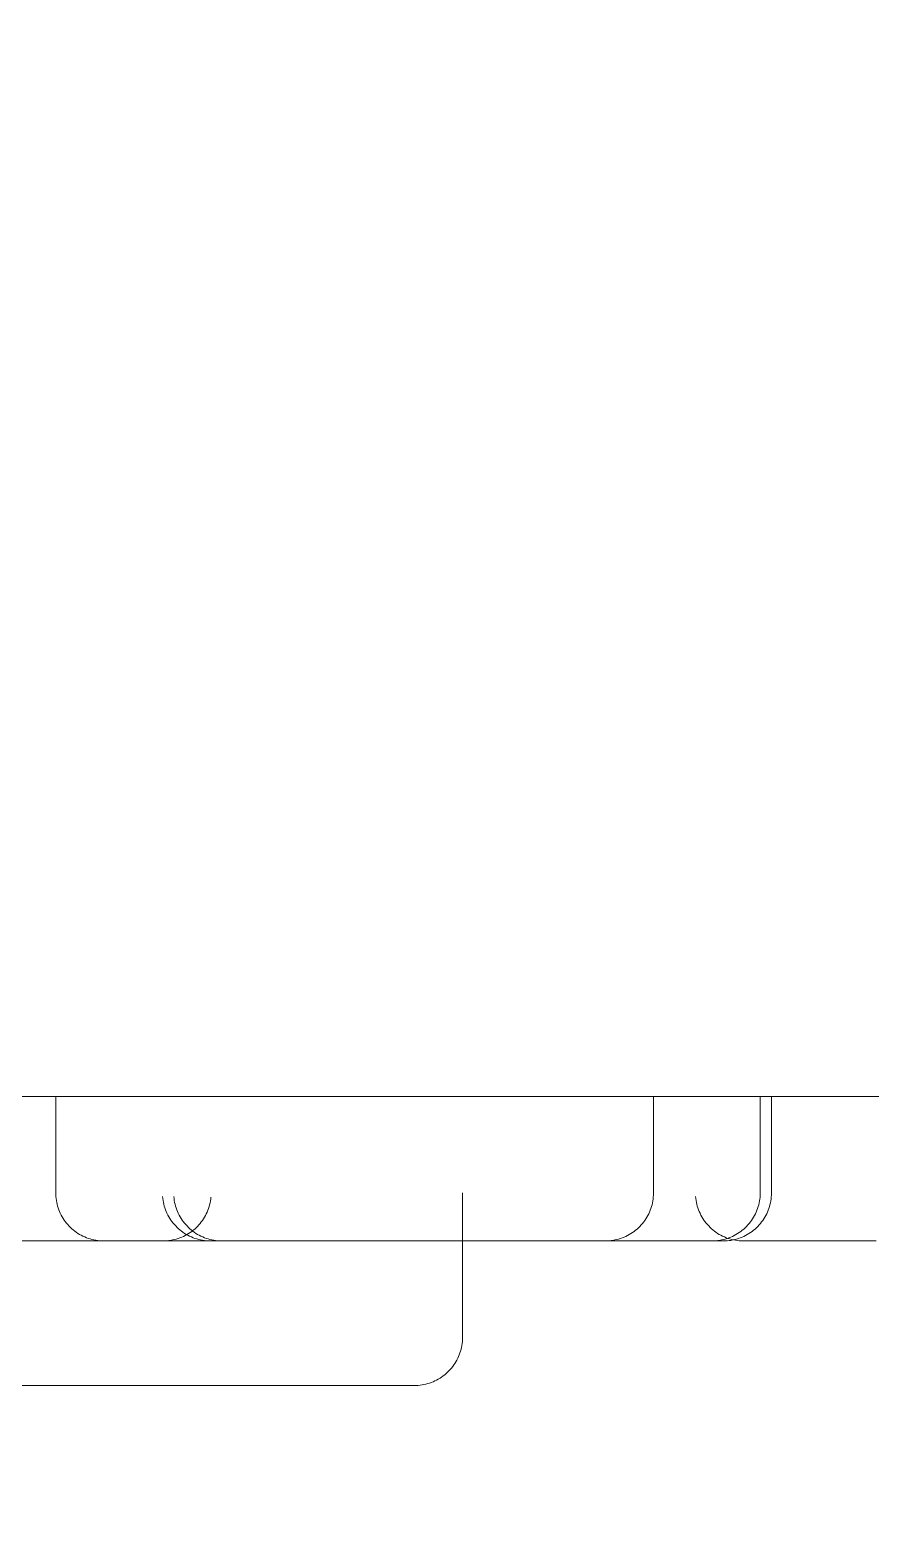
# Model space of a CAD drawing. Header units: metres. Extents: x 13415 to 21618, y 7657 to 10396.
# Drawn here: x 20255.701 to 20257.445, y 8014.333 to 8017.46 of the extents above; entities that cross this region are included whole.
import ezdxf

# ---------------------------------------------------------------- set-up
doc = ezdxf.new("R2010")
doc.units = ezdxf.units.M
doc.header["$LTSCALE"] = 0.2
doc.layers.add('02', color=2, linetype='Continuous')
doc.layers.add('A-GENM', color=2, linetype='Continuous', lineweight=9)

# ---------------------------------------------------------------- blocks, each defined once
blk = doc.blocks.new('chuv')
at = {"layer": 'A-GENM'}
for p, q in [((19972.9847, 7552.5926), (19973.8136, 7552.5926)), ((19973.8136, 7552.5926), (19973.4972, 7552.5926)), ((19973.5489, 7552.5926), (19973.8136, 7552.5926)), ((19973.6861, 7552.5926), (19973.6861, 7552.3926)), ((19973.7096, 7552.5926), (19973.7096, 7552.3926)), ((19973.7096, 7552.5926), (19973.828, 7552.5926)), ((19973.8046, 7552.5926), (19973.9417, 7552.5926)), ((19973.9309, 7552.5926), (19973.9309, 7552.3926)), ((19973.9417, 7552.5926), (19974.386, 7552.5926)), ((19974.2777, 7552.5926), (19974.3593, 7552.5926)), ((19974.3593, 7552.5926), (19975.1406, 7552.5926)), ((19975.1709, 7552.3926), (19975.1709, 7552.5926)), ((19974.327, 7552.3926), (19974.327, 7552.0926)), ((19974.6118, 7552.2926), (19974.6284, 7552.2926))]:
    blk.add_line(p, q, dxfattribs=at)
at = {"layer": 'A-GENM', "flags": 128}
for points in [[(19968.0259, 7552.5926), (19968.6977, 7552.5926), (19969.3887, 7552.5926), (19970.0976, 7552.5926), (19970.8233, 7552.5926), (19971.5648, 7552.5926), (19972.3207, 7552.5926), (19973.0899, 7552.5926), (19973.8712, 7552.5926), (19974.6633, 7552.5926), (19975.4649, 7552.5926), (19976.2748, 7552.5926), (19977.0916, 7552.5926), (19977.9141, 7552.5926), (19978.741, 7552.5926), (19979.5708, 7552.5926), (19980.4024, 7552.5926)], [(19973.7861, 7552.2926), (19973.7822, 7552.2926), (19973.7782, 7552.2929), (19973.7742, 7552.2933), (19973.7702, 7552.2938), (19973.7663, 7552.2946), (19973.7624, 7552.2954), (19973.7585, 7552.2965), (19973.7547, 7552.2976), (19973.7509, 7552.299), (19973.7472, 7552.3005), (19973.7436, 7552.3021), (19973.74, 7552.3039), (19973.7365, 7552.3058), (19973.733, 7552.3078), (19973.7297, 7552.31), (19973.7264, 7552.3124), (19973.7233, 7552.3148), (19973.7202, 7552.3174), (19973.7173, 7552.3201), (19973.7144, 7552.3229), (19973.7117, 7552.3258), (19973.7091, 7552.3289), (19973.7066, 7552.332), (19973.7042, 7552.3352), (19973.702, 7552.3385), (19973.6999, 7552.3419), (19973.698, 7552.3454), (19973.6961, 7552.349), (19973.6945, 7552.3526), (19973.6929, 7552.3563), (19973.6916, 7552.3601), (19973.6903, 7552.3639), (19973.6893, 7552.3678), (19973.6884, 7552.3716), (19973.6876, 7552.3756), (19973.687, 7552.3795), (19973.6866, 7552.3835), (19973.6863, 7552.3875), (19973.6862, 7552.3915), (19973.6861, 7552.3926)], [(19973.7861, 7552.2926), (19973.7822, 7552.2926), (19973.7782, 7552.2929), (19973.7742, 7552.2933), (19973.7702, 7552.2938), (19973.7663, 7552.2946), (19973.7624, 7552.2954), (19973.7585, 7552.2965), (19973.7547, 7552.2976), (19973.7509, 7552.299), (19973.7472, 7552.3005), (19973.7436, 7552.3021), (19973.74, 7552.3039), (19973.7365, 7552.3058), (19973.733, 7552.3078), (19973.7297, 7552.31), (19973.7264, 7552.3124), (19973.7233, 7552.3148), (19973.7202, 7552.3174), (19973.7173, 7552.3201), (19973.7144, 7552.3229), (19973.7117, 7552.3258), (19973.7091, 7552.3289), (19973.7066, 7552.332), (19973.7042, 7552.3352), (19973.702, 7552.3385), (19973.6999, 7552.3419), (19973.698, 7552.3454), (19973.6961, 7552.349), (19973.6945, 7552.3526), (19973.6929, 7552.3563), (19973.6916, 7552.3601), (19973.6903, 7552.3639), (19973.6893, 7552.3678), (19973.6884, 7552.3716), (19973.6876, 7552.3756), (19973.687, 7552.3795), (19973.6866, 7552.3835)], [(19973.8096, 7552.2926), (19973.8056, 7552.2926), (19973.8016, 7552.2929), (19973.7976, 7552.2933), (19973.7937, 7552.2938), (19973.7897, 7552.2946), (19973.7858, 7552.2954), (19973.782, 7552.2965), (19973.7781, 7552.2976), (19973.7744, 7552.299), (19973.7707, 7552.3005), (19973.767, 7552.3021), (19973.7634, 7552.3039), (19973.7599, 7552.3058), (19973.7565, 7552.3078), (19973.7531, 7552.31), (19973.7499, 7552.3124), (19973.7467, 7552.3148), (19973.7437, 7552.3174), (19973.7407, 7552.3201), (19973.7379, 7552.3229), (19973.7351, 7552.3258), (19973.7325, 7552.3289), (19973.73, 7552.332), (19973.7277, 7552.3352), (19973.7255, 7552.3385), (19973.7234, 7552.3419), (19973.7214, 7552.3454), (19973.7196, 7552.349), (19973.7179, 7552.3526), (19973.7164, 7552.3563), (19973.715, 7552.3601), (19973.7138, 7552.3639), (19973.7127, 7552.3678), (19973.7118, 7552.3716), (19973.7111, 7552.3756), (19973.7105, 7552.3795), (19973.71, 7552.3835), (19973.7097, 7552.3875), (19973.7096, 7552.3915), (19973.7096, 7552.3926)], [(19973.8096, 7552.2926), (19973.8056, 7552.2926), (19973.8016, 7552.2929), (19973.7976, 7552.2933), (19973.7937, 7552.2938), (19973.7897, 7552.2946), (19973.7858, 7552.2954), (19973.782, 7552.2965), (19973.7781, 7552.2976), (19973.7744, 7552.299), (19973.7707, 7552.3005), (19973.767, 7552.3021), (19973.7634, 7552.3039), (19973.7599, 7552.3058), (19973.7565, 7552.3078), (19973.7531, 7552.31), (19973.7499, 7552.3124), (19973.7467, 7552.3148), (19973.7437, 7552.3174), (19973.7407, 7552.3201), (19973.7379, 7552.3229), (19973.7351, 7552.3258), (19973.7325, 7552.3289), (19973.73, 7552.332), (19973.7277, 7552.3352), (19973.7255, 7552.3385), (19973.7234, 7552.3419), (19973.7214, 7552.3454), (19973.7196, 7552.349), (19973.7179, 7552.3526), (19973.7164, 7552.3563), (19973.715, 7552.3601), (19973.7138, 7552.3639), (19973.7127, 7552.3678), (19973.7118, 7552.3716), (19973.7111, 7552.3756), (19973.7105, 7552.3795), (19973.71, 7552.3835)], [(19973.8437, 7552.3846), (19973.8433, 7552.3806), (19973.8427, 7552.3766), (19973.842, 7552.3727), (19973.8411, 7552.3688), (19973.8401, 7552.3649), (19973.8389, 7552.3611), (19973.8376, 7552.3573), (19973.8361, 7552.3536), (19973.8344, 7552.35), (19973.8327, 7552.3464), (19973.8308, 7552.3429), (19973.8287, 7552.3394), (19973.8265, 7552.3361), (19973.8242, 7552.3328), (19973.8217, 7552.3297), (19973.8192, 7552.3266), (19973.8165, 7552.3237), (19973.8136, 7552.3208), (19973.8107, 7552.3181), (19973.8077, 7552.3155), (19973.8046, 7552.313), (19973.8013, 7552.3106), (19973.798, 7552.3084), (19973.7946, 7552.3063), (19973.7911, 7552.3044), (19973.7875, 7552.3026), (19973.7839, 7552.3009), (19973.7802, 7552.2994), (19973.7765, 7552.298), (19973.7726, 7552.2968), (19973.7688, 7552.2957), (19973.7649, 7552.2948), (19973.761, 7552.294), (19973.757, 7552.2934), (19973.753, 7552.293), (19973.7491, 7552.2927), (19973.7451, 7552.2926), (19973.744, 7552.2926)], [(19973.8437, 7552.3846), (19973.8433, 7552.3806), (19973.8427, 7552.3766), (19973.842, 7552.3727), (19973.8411, 7552.3688), (19973.8401, 7552.3649), (19973.8389, 7552.3611), (19973.8376, 7552.3573), (19973.8361, 7552.3536), (19973.8344, 7552.35), (19973.8327, 7552.3464), (19973.8308, 7552.3429), (19973.8287, 7552.3394), (19973.8265, 7552.3361), (19973.8242, 7552.3328), (19973.8217, 7552.3297), (19973.8192, 7552.3266), (19973.8165, 7552.3237), (19973.8136, 7552.3208), (19973.8107, 7552.3181), (19973.8077, 7552.3155), (19973.8046, 7552.313), (19973.8013, 7552.3106), (19973.798, 7552.3084), (19973.7946, 7552.3063), (19973.7911, 7552.3044), (19973.7875, 7552.3026), (19973.7839, 7552.3009), (19973.7802, 7552.2994), (19973.7765, 7552.298), (19973.7726, 7552.2968), (19973.7688, 7552.2957), (19973.7649, 7552.2948), (19973.761, 7552.294), (19973.757, 7552.2934), (19973.753, 7552.293), (19973.7491, 7552.2927), (19973.7451, 7552.2926), (19973.744, 7552.2926)], [(19974.0309, 7552.2926), (19974.0269, 7552.2926), (19974.0229, 7552.2929), (19974.0189, 7552.2933), (19974.015, 7552.2938), (19974.011, 7552.2946), (19974.0071, 7552.2954), (19974.0033, 7552.2965), (19973.9994, 7552.2976), (19973.9957, 7552.299), (19973.992, 7552.3005), (19973.9883, 7552.3021), (19973.9847, 7552.3039), (19973.9812, 7552.3058), (19973.9778, 7552.3078), (19973.9744, 7552.31), (19973.9712, 7552.3124), (19973.968, 7552.3148), (19973.965, 7552.3174), (19973.962, 7552.3201), (19973.9592, 7552.3229), (19973.9564, 7552.3258), (19973.9538, 7552.3289), (19973.9513, 7552.332), (19973.949, 7552.3352), (19973.9468, 7552.3385), (19973.9447, 7552.3419), (19973.9427, 7552.3454), (19973.9409, 7552.349), (19973.9392, 7552.3526), (19973.9377, 7552.3563), (19973.9363, 7552.3601), (19973.9351, 7552.3639), (19973.934, 7552.3678), (19973.9331, 7552.3716), (19973.9324, 7552.3756), (19973.9318, 7552.3795), (19973.9313, 7552.3835), (19973.931, 7552.3875), (19973.9309, 7552.3915), (19973.9309, 7552.3926)], [(19974.0309, 7552.2926), (19974.0269, 7552.2926), (19974.0229, 7552.2929), (19974.0189, 7552.2933), (19974.015, 7552.2938), (19974.011, 7552.2946), (19974.0071, 7552.2954), (19974.0033, 7552.2965), (19973.9994, 7552.2976), (19973.9957, 7552.299), (19973.992, 7552.3005), (19973.9883, 7552.3021), (19973.9847, 7552.3039), (19973.9812, 7552.3058), (19973.9778, 7552.3078), (19973.9744, 7552.31), (19973.9712, 7552.3124), (19973.968, 7552.3148), (19973.965, 7552.3174), (19973.962, 7552.3201), (19973.9592, 7552.3229), (19973.9564, 7552.3258), (19973.9538, 7552.3289), (19973.9513, 7552.332), (19973.949, 7552.3352), (19973.9468, 7552.3385), (19973.9447, 7552.3419), (19973.9427, 7552.3454), (19973.9409, 7552.349), (19973.9392, 7552.3526), (19973.9377, 7552.3563), (19973.9363, 7552.3601), (19973.9351, 7552.3639), (19973.934, 7552.3678), (19973.9331, 7552.3716), (19973.9324, 7552.3756), (19973.9318, 7552.3795), (19973.9313, 7552.3835)], [(19974.9258, 7552.3846), (19974.9254, 7552.3806), (19974.9249, 7552.3766), (19974.9242, 7552.3727), (19974.9233, 7552.3688), (19974.9223, 7552.3649), (19974.9211, 7552.3611), (19974.9197, 7552.3573), (19974.9183, 7552.3536), (19974.9166, 7552.35), (19974.9148, 7552.3464), (19974.9129, 7552.3429), (19974.9109, 7552.3394), (19974.9087, 7552.3361), (19974.9064, 7552.3328), (19974.9039, 7552.3297), (19974.9013, 7552.3266), (19974.8986, 7552.3237), (19974.8958, 7552.3208), (19974.8929, 7552.3181), (19974.8899, 7552.3155), (19974.8867, 7552.313), (19974.8835, 7552.3106), (19974.8802, 7552.3084), (19974.8768, 7552.3063), (19974.8733, 7552.3044), (19974.8697, 7552.3026), (19974.8661, 7552.3009), (19974.8624, 7552.2994), (19974.8586, 7552.298), (19974.8548, 7552.2968), (19974.851, 7552.2957), (19974.8471, 7552.2948), (19974.8431, 7552.294), (19974.8392, 7552.2934), (19974.8352, 7552.293), (19974.8312, 7552.2927), (19974.8272, 7552.2926), (19974.8261, 7552.2926)], [(19974.9486, 7552.2926), (19974.9446, 7552.2926), (19974.9406, 7552.2929), (19974.9366, 7552.2933), (19974.9326, 7552.2938), (19974.9287, 7552.2946), (19974.9248, 7552.2954), (19974.9209, 7552.2965), (19974.9171, 7552.2976), (19974.9133, 7552.299), (19974.9096, 7552.3005), (19974.906, 7552.3021), (19974.9024, 7552.3039), (19974.8989, 7552.3058), (19974.8955, 7552.3078), (19974.8921, 7552.31), (19974.8889, 7552.3124), (19974.8857, 7552.3148), (19974.8826, 7552.3174), (19974.8797, 7552.3201), (19974.8768, 7552.3229), (19974.8741, 7552.3258), (19974.8715, 7552.3289), (19974.869, 7552.332), (19974.8667, 7552.3352), (19974.8644, 7552.3385), (19974.8623, 7552.3419), (19974.8604, 7552.3454), (19974.8586, 7552.349), (19974.8569, 7552.3526), (19974.8554, 7552.3563), (19974.854, 7552.3601), (19974.8528, 7552.3639), (19974.8517, 7552.3678), (19974.8508, 7552.3716), (19974.85, 7552.3756), (19974.8494, 7552.3795), (19974.849, 7552.3835)], [(19974.9493, 7552.3846), (19974.9489, 7552.3806), (19974.9483, 7552.3766), (19974.9476, 7552.3727), (19974.9467, 7552.3688), (19974.9457, 7552.3649), (19974.9445, 7552.3611), (19974.9432, 7552.3573), (19974.9417, 7552.3536), (19974.9401, 7552.35), (19974.9383, 7552.3464), (19974.9364, 7552.3429), (19974.9343, 7552.3394), (19974.9321, 7552.3361), (19974.9298, 7552.3328), (19974.9274, 7552.3297), (19974.9248, 7552.3266), (19974.9221, 7552.3237), (19974.9193, 7552.3208), (19974.9163, 7552.3181), (19974.9133, 7552.3155), (19974.9102, 7552.313), (19974.907, 7552.3106), (19974.9036, 7552.3084), (19974.9002, 7552.3063), (19974.8967, 7552.3044), (19974.8932, 7552.3026), (19974.8895, 7552.3009), (19974.8858, 7552.2994), (19974.8821, 7552.298), (19974.8783, 7552.2968), (19974.8744, 7552.2957), (19974.8705, 7552.2948), (19974.8666, 7552.294), (19974.8626, 7552.2934), (19974.8587, 7552.293), (19974.8547, 7552.2927), (19974.8507, 7552.2926), (19974.8496, 7552.2926)], [(19975.1709, 7552.3926), (19975.1708, 7552.3886), (19975.1706, 7552.3846), (19975.1702, 7552.3806), (19975.1696, 7552.3766), (19975.1689, 7552.3727), (19975.168, 7552.3688), (19975.167, 7552.3649), (19975.1658, 7552.3611), (19975.1645, 7552.3573), (19975.163, 7552.3536), (19975.1614, 7552.35), (19975.1596, 7552.3464), (19975.1577, 7552.3429), (19975.1556, 7552.3394), (19975.1534, 7552.3361), (19975.1511, 7552.3328), (19975.1487, 7552.3297), (19975.1461, 7552.3266), (19975.1434, 7552.3237), (19975.1406, 7552.3208), (19975.1376, 7552.3181), (19975.1346, 7552.3155), (19975.1315, 7552.313), (19975.1283, 7552.3106), (19975.1249, 7552.3084), (19975.1215, 7552.3063), (19975.118, 7552.3044), (19975.1145, 7552.3026), (19975.1108, 7552.3009), (19975.1071, 7552.2994), (19975.1034, 7552.298), (19975.0996, 7552.2968), (19975.0957, 7552.2957), (19975.0918, 7552.2948), (19975.0879, 7552.294), (19975.0839, 7552.2934), (19975.08, 7552.293), (19975.076, 7552.2927), (19975.072, 7552.2926), (19975.0709, 7552.2926)], [(19973.4775, 7552.2926), (19973.4954, 7552.2926), (19973.5129, 7552.2926), (19973.53, 7552.2926), (19973.5466, 7552.2926), (19973.5626, 7552.2926), (19973.5781, 7552.2926), (19973.5931, 7552.2926), (19973.6074, 7552.2926), (19973.6212, 7552.2926), (19973.6343, 7552.2926), (19973.6467, 7552.2926), (19973.6585, 7552.2926), (19973.6696, 7552.2926), (19973.6799, 7552.2926), (19973.6896, 7552.2926), (19973.6984, 7552.2926), (19973.7066, 7552.2926), (19973.7139, 7552.2926), (19973.7185, 7552.2926)], [(19973.7185, 7552.2926), (19973.7117, 7552.2926), (19973.7041, 7552.2926), (19973.6957, 7552.2926), (19973.6866, 7552.2926), (19973.6767, 7552.2926), (19973.6662, 7552.2926), (19973.6549, 7552.2926), (19973.6429, 7552.2926), (19973.6302, 7552.2926), (19973.6169, 7552.2926), (19973.603, 7552.2926), (19973.5884, 7552.2926), (19973.5733, 7552.2926), (19973.5576, 7552.2926), (19973.5414, 7552.2926), (19973.5247, 7552.2926), (19973.5075, 7552.2926), (19973.4898, 7552.2926), (19973.4717, 7552.2926)], [(19973.4748, 7552.2926), (19973.4928, 7552.2926), (19973.5104, 7552.2926), (19973.5275, 7552.2926), (19973.5442, 7552.2926), (19973.5603, 7552.2926), (19973.5759, 7552.2926), (19973.5909, 7552.2926), (19973.6054, 7552.2926), (19973.6192, 7552.2926), (19973.6324, 7552.2926), (19973.6449, 7552.2926), (19973.6568, 7552.2926), (19973.668, 7552.2926), (19973.6785, 7552.2926), (19973.6882, 7552.2926), (19973.6972, 7552.2926), (19973.7054, 7552.2926), (19973.7129, 7552.2926), (19973.7196, 7552.2926), (19973.7255, 7552.2926), (19973.7306, 7552.2926), (19973.7349, 7552.2926), (19973.7383, 7552.2926), (19973.741, 7552.2926), (19973.7428, 7552.2926), (19973.7438, 7552.2926)], [(19973.744, 7552.2926), (19973.7436, 7552.2926), (19973.7423, 7552.2926), (19973.7402, 7552.2926), (19973.7373, 7552.2926), (19973.7336, 7552.2926), (19973.7291, 7552.2926), (19973.7237, 7552.2926), (19973.7176, 7552.2926), (19973.7106, 7552.2926), (19973.7029, 7552.2926), (19973.6944, 7552.2926), (19973.6852, 7552.2926), (19973.6752, 7552.2926), (19973.6645, 7552.2926), (19973.6531, 7552.2926), (19973.6411, 7552.2926), (19973.6283, 7552.2926), (19973.6149, 7552.2926), (19973.6009, 7552.2926), (19973.5863, 7552.2926), (19973.5711, 7552.2926), (19973.5553, 7552.2926), (19973.539, 7552.2926), (19973.5222, 7552.2926), (19973.5049, 7552.2926), (19973.4872, 7552.2926), (19973.4691, 7552.2926)], [(19973.744, 7552.2926), (19973.7436, 7552.2926), (19973.7423, 7552.2926), (19973.7402, 7552.2926), (19973.7373, 7552.2926), (19973.7336, 7552.2926), (19973.7291, 7552.2926), (19973.7237, 7552.2926), (19973.7185, 7552.2926)], [(19973.7185, 7552.2926), (19973.7246, 7552.2926), (19973.7298, 7552.2926), (19973.7342, 7552.2926), (19973.7378, 7552.2926), (19973.7406, 7552.2926), (19973.7425, 7552.2926), (19973.7437, 7552.2926)], [(19974.6118, 7552.2926), (19974.5947, 7552.2926), (19974.5772, 7552.2926), (19974.5592, 7552.2926), (19974.5409, 7552.2926), (19974.5221, 7552.2926), (19974.503, 7552.2926), (19974.4836, 7552.2926), (19974.4639, 7552.2926), (19974.444, 7552.2926), (19974.4238, 7552.2926), (19974.4035, 7552.2926), (19974.383, 7552.2926), (19974.3624, 7552.2926), (19974.3416, 7552.2926), (19974.3209, 7552.2926), (19974.3001, 7552.2926), (19974.2793, 7552.2926), (19974.2585, 7552.2926), (19974.2379, 7552.2926), (19974.2173, 7552.2926), (19974.1969, 7552.2926), (19974.1767, 7552.2926), (19974.1566, 7552.2926), (19974.1368, 7552.2926), (19974.1173, 7552.2926), (19974.0981, 7552.2926), (19974.0792, 7552.2926), (19974.0607, 7552.2926), (19974.0425, 7552.2926), (19974.0248, 7552.2926), (19974.0075, 7552.2926), (19973.9908, 7552.2926), (19973.9745, 7552.2926), (19973.9587, 7552.2926), (19973.9435, 7552.2926), (19973.9289, 7552.2926), (19973.9149, 7552.2926), (19973.9015, 7552.2926), (19973.8888, 7552.2926), (19973.8767, 7552.2926), (19973.8653, 7552.2926), (19973.8547, 7552.2926), (19973.8447, 7552.2926), (19973.8355, 7552.2926), (19973.827, 7552.2926), (19973.8193, 7552.2926), (19973.8124, 7552.2926), (19973.8063, 7552.2926), (19973.8009, 7552.2926), (19973.7964, 7552.2926), (19973.7927, 7552.2926), (19973.7898, 7552.2926), (19973.7878, 7552.2926), (19973.7865, 7552.2926), (19973.7861, 7552.2926)], [(19973.7861, 7552.2926), (19973.7866, 7552.2926), (19973.7878, 7552.2926), (19973.7899, 7552.2926), (19973.7928, 7552.2926), (19973.7965, 7552.2926), (19973.8011, 7552.2926), (19973.8064, 7552.2926), (19973.8125, 7552.2926), (19973.8195, 7552.2926), (19973.8272, 7552.2926), (19973.8357, 7552.2926), (19973.8449, 7552.2926), (19973.8549, 7552.2926), (19973.8656, 7552.2926), (19973.877, 7552.2926), (19973.8891, 7552.2926), (19973.9018, 7552.2926), (19973.9152, 7552.2926), (19973.9292, 7552.2926), (19973.9439, 7552.2926), (19973.9591, 7552.2926), (19973.9748, 7552.2926), (19973.9911, 7552.2926), (19974.0005, 7552.2926)], [(19973.7861, 7552.2926), (19973.7866, 7552.2926), (19973.7878, 7552.2926), (19973.7899, 7552.2926), (19973.7928, 7552.2926), (19973.7965, 7552.2926), (19973.8011, 7552.2926), (19973.8064, 7552.2926), (19973.8125, 7552.2926), (19973.8195, 7552.2926), (19973.8272, 7552.2926), (19973.8357, 7552.2926), (19973.8449, 7552.2926), (19973.8549, 7552.2926), (19973.8656, 7552.2926), (19973.877, 7552.2926), (19973.8891, 7552.2926), (19973.9018, 7552.2926), (19973.9152, 7552.2926), (19973.9292, 7552.2926), (19973.9439, 7552.2926), (19973.9591, 7552.2926), (19973.9748, 7552.2926), (19973.9911, 7552.2926), (19974.0079, 7552.2926), (19974.0252, 7552.2926), (19974.0429, 7552.2926), (19974.0611, 7552.2926), (19974.0796, 7552.2926), (19974.0985, 7552.2926), (19974.1177, 7552.2926), (19974.1373, 7552.2926), (19974.1571, 7552.2926), (19974.1771, 7552.2926), (19974.1973, 7552.2926), (19974.2178, 7552.2926), (19974.2383, 7552.2926), (19974.259, 7552.2926), (19974.2797, 7552.2926), (19974.3005, 7552.2926), (19974.3213, 7552.2926), (19974.3421, 7552.2926), (19974.3628, 7552.2926), (19974.3834, 7552.2926), (19974.4039, 7552.2926), (19974.4243, 7552.2926), (19974.4445, 7552.2926), (19974.4644, 7552.2926), (19974.4841, 7552.2926), (19974.5035, 7552.2926), (19974.5225, 7552.2926), (19974.5413, 7552.2926), (19974.5596, 7552.2926), (19974.5776, 7552.2926), (19974.5951, 7552.2926), (19974.6118, 7552.2926)], [(19974.0005, 7552.2926), (19973.9839, 7552.2926), (19973.9679, 7552.2926), (19973.9523, 7552.2926), (19973.9374, 7552.2926), (19973.923, 7552.2926), (19973.9093, 7552.2926), (19973.8961, 7552.2926), (19973.8837, 7552.2926), (19973.8719, 7552.2926), (19973.8608, 7552.2926), (19973.8504, 7552.2926), (19973.8408, 7552.2926), (19973.8319, 7552.2926), (19973.8237, 7552.2926), (19973.8163, 7552.2926), (19973.8098, 7552.2926), (19973.804, 7552.2926), (19973.799, 7552.2926), (19973.7948, 7552.2926), (19973.7914, 7552.2926), (19973.7889, 7552.2926), (19973.7872, 7552.2926), (19973.7863, 7552.2926)], [(19973.8096, 7552.2926), (19973.81, 7552.2926), (19973.8113, 7552.2926), (19973.8133, 7552.2926), (19973.8162, 7552.2926), (19973.82, 7552.2926), (19973.8245, 7552.2926), (19973.8299, 7552.2926), (19973.836, 7552.2926), (19973.8429, 7552.2926), (19973.8507, 7552.2926), (19973.8591, 7552.2926), (19973.8684, 7552.2926), (19973.8783, 7552.2926), (19973.889, 7552.2926), (19973.9004, 7552.2926), (19973.9089, 7552.2926)], [(19973.8096, 7552.2926), (19973.81, 7552.2926), (19973.8113, 7552.2926), (19973.8133, 7552.2926), (19973.8162, 7552.2926), (19973.82, 7552.2926), (19973.8245, 7552.2926), (19973.8299, 7552.2926), (19973.836, 7552.2926), (19973.8429, 7552.2926), (19973.8507, 7552.2926), (19973.8591, 7552.2926), (19973.8684, 7552.2926), (19973.8783, 7552.2926), (19973.889, 7552.2926), (19973.9004, 7552.2926), (19973.9125, 7552.2926), (19973.9253, 7552.2926), (19973.9387, 7552.2926), (19973.9527, 7552.2926), (19973.9673, 7552.2926), (19973.9825, 7552.2926), (19973.9983, 7552.2926), (19974.0146, 7552.2926), (19974.0314, 7552.2926), (19974.0486, 7552.2926), (19974.0664, 7552.2926), (19974.0845, 7552.2926), (19974.103, 7552.2926), (19974.1219, 7552.2926), (19974.1412, 7552.2926), (19974.1607, 7552.2926), (19974.1805, 7552.2926), (19974.2006, 7552.2926), (19974.2208, 7552.2926), (19974.2412, 7552.2926), (19974.2618, 7552.2926), (19974.2825, 7552.2926), (19974.3032, 7552.2926), (19974.324, 7552.2926), (19974.3448, 7552.2926), (19974.3656, 7552.2926), (19974.3863, 7552.2926), (19974.4069, 7552.2926), (19974.4274, 7552.2926), (19974.4477, 7552.2926), (19974.4679, 7552.2926), (19974.4878, 7552.2926), (19974.5075, 7552.2926), (19974.5269, 7552.2926), (19974.546, 7552.2926), (19974.5647, 7552.2926), (19974.5831, 7552.2926), (19974.601, 7552.2926), (19974.6186, 7552.2926)], [(19973.9089, 7552.2926), (19973.897, 7552.2926), (19973.8858, 7552.2926), (19973.8753, 7552.2926), (19973.8656, 7552.2926), (19973.8566, 7552.2926), (19973.8483, 7552.2926), (19973.8408, 7552.2926), (19973.8341, 7552.2926), (19973.8282, 7552.2926), (19973.8231, 7552.2926), (19973.8188, 7552.2926), (19973.8153, 7552.2926), (19973.8127, 7552.2926), (19973.8108, 7552.2926), (19973.8098, 7552.2926)], [(19974.7503, 7552.2926), (19974.7377, 7552.2926), (19974.7245, 7552.2926), (19974.7107, 7552.2926), (19974.6962, 7552.2926), (19974.6812, 7552.2926), (19974.6656, 7552.2926), (19974.6494, 7552.2926), (19974.6328, 7552.2926), (19974.6157, 7552.2926), (19974.5981, 7552.2926), (19974.58, 7552.2926), (19974.5616, 7552.2926), (19974.5428, 7552.2926), (19974.5237, 7552.2926), (19974.5042, 7552.2926), (19974.4845, 7552.2926), (19974.4645, 7552.2926), (19974.4443, 7552.2926), (19974.424, 7552.2926), (19974.4034, 7552.2926), (19974.3828, 7552.2926), (19974.3621, 7552.2926), (19974.3413, 7552.2926), (19974.3205, 7552.2926), (19974.2997, 7552.2926), (19974.279, 7552.2926), (19974.2583, 7552.2926), (19974.2378, 7552.2926), (19974.2174, 7552.2926), (19974.1972, 7552.2926), (19974.1772, 7552.2926), (19974.1574, 7552.2926), (19974.1379, 7552.2926), (19974.1187, 7552.2926), (19974.0999, 7552.2926), (19974.0814, 7552.2926), (19974.0634, 7552.2926), (19974.0457, 7552.2926), (19974.0285, 7552.2926), (19974.0118, 7552.2926), (19973.9956, 7552.2926), (19973.9799, 7552.2926), (19973.9648, 7552.2926), (19973.9503, 7552.2926), (19973.9364, 7552.2926), (19973.9231, 7552.2926), (19973.9104, 7552.2926), (19973.8985, 7552.2926), (19973.8872, 7552.2926), (19973.8766, 7552.2926), (19973.8668, 7552.2926), (19973.8577, 7552.2926), (19973.8493, 7552.2926), (19973.8417, 7552.2926), (19973.8349, 7552.2926), (19973.8289, 7552.2926), (19973.8237, 7552.2926), (19973.8193, 7552.2926), (19973.8157, 7552.2926), (19973.8129, 7552.2926), (19973.811, 7552.2926), (19973.8099, 7552.2926)], [(19973.9089, 7552.2926), (19973.9215, 7552.2926), (19973.9347, 7552.2926), (19973.9485, 7552.2926), (19973.963, 7552.2926), (19973.978, 7552.2926), (19973.9936, 7552.2926), (19974.0098, 7552.2926), (19974.0264, 7552.2926), (19974.0436, 7552.2926), (19974.0611, 7552.2926), (19974.0792, 7552.2926), (19974.0976, 7552.2926), (19974.1164, 7552.2926), (19974.1355, 7552.2926), (19974.155, 7552.2926), (19974.1747, 7552.2926), (19974.1947, 7552.2926), (19974.2149, 7552.2926), (19974.2352, 7552.2926), (19974.2558, 7552.2926), (19974.2764, 7552.2926), (19974.2971, 7552.2926), (19974.3179, 7552.2926), (19974.3387, 7552.2926), (19974.3595, 7552.2926), (19974.3802, 7552.2926), (19974.4009, 7552.2926), (19974.4214, 7552.2926), (19974.4418, 7552.2926), (19974.462, 7552.2926), (19974.482, 7552.2926), (19974.5018, 7552.2926), (19974.5213, 7552.2926), (19974.5405, 7552.2926), (19974.5593, 7552.2926), (19974.5778, 7552.2926), (19974.5958, 7552.2926), (19974.6135, 7552.2926), (19974.6307, 7552.2926), (19974.6474, 7552.2926), (19974.6636, 7552.2926), (19974.6793, 7552.2926), (19974.6944, 7552.2926), (19974.7089, 7552.2926), (19974.7228, 7552.2926), (19974.7361, 7552.2926), (19974.7488, 7552.2926), (19974.7607, 7552.2926), (19974.772, 7552.2926), (19974.7826, 7552.2926), (19974.7924, 7552.2926), (19974.8016, 7552.2926), (19974.8099, 7552.2926), (19974.8175, 7552.2926), (19974.8243, 7552.2926), (19974.8303, 7552.2926), (19974.8355, 7552.2926), (19974.8399, 7552.2926), (19974.8435, 7552.2926), (19974.8463, 7552.2926), (19974.8482, 7552.2926), (19974.8493, 7552.2926)], [(19974.6278, 7552.2926), (19974.6106, 7552.2926), (19974.5928, 7552.2926), (19974.5747, 7552.2926), (19974.5562, 7552.2926), (19974.5373, 7552.2926), (19974.518, 7552.2926), (19974.4985, 7552.2926), (19974.4787, 7552.2926), (19974.4587, 7552.2926), (19974.4384, 7552.2926), (19974.418, 7552.2926), (19974.3974, 7552.2926), (19974.3768, 7552.2926), (19974.356, 7552.2926), (19974.3352, 7552.2926), (19974.3144, 7552.2926), (19974.2936, 7552.2926), (19974.2729, 7552.2926), (19974.2523, 7552.2926), (19974.2318, 7552.2926), (19974.2115, 7552.2926), (19974.1913, 7552.2926), (19974.1714, 7552.2926), (19974.1517, 7552.2926), (19974.1323, 7552.2926), (19974.1132, 7552.2926), (19974.0945, 7552.2926), (19974.0761, 7552.2926), (19974.0582, 7552.2926), (19974.0406, 7552.2926), (19974.0236, 7552.2926), (19974.007, 7552.2926), (19973.991, 7552.2926), (19973.9755, 7552.2926), (19973.9605, 7552.2926), (19973.9462, 7552.2926), (19973.9324, 7552.2926), (19973.9193, 7552.2926), (19973.9089, 7552.2926)], [(19974.0005, 7552.2926), (19974.0176, 7552.2926), (19974.0351, 7552.2926), (19974.0531, 7552.2926), (19974.0714, 7552.2926), (19974.0902, 7552.2926), (19974.1093, 7552.2926), (19974.1287, 7552.2926), (19974.1484, 7552.2926), (19974.1683, 7552.2926), (19974.1885, 7552.2926), (19974.2088, 7552.2926), (19974.2293, 7552.2926), (19974.2499, 7552.2926), (19974.2707, 7552.2926), (19974.2914, 7552.2926), (19974.3122, 7552.2926), (19974.333, 7552.2926), (19974.3538, 7552.2926), (19974.3744, 7552.2926), (19974.395, 7552.2926), (19974.4154, 7552.2926), (19974.4356, 7552.2926), (19974.4557, 7552.2926), (19974.4755, 7552.2926), (19974.495, 7552.2926), (19974.5142, 7552.2926), (19974.5331, 7552.2926), (19974.5516, 7552.2926), (19974.5698, 7552.2926), (19974.5875, 7552.2926), (19974.6048, 7552.2926), (19974.6215, 7552.2926), (19974.6378, 7552.2926), (19974.6536, 7552.2926), (19974.6688, 7552.2926), (19974.6834, 7552.2926), (19974.6974, 7552.2926), (19974.7108, 7552.2926), (19974.7235, 7552.2926), (19974.7356, 7552.2926), (19974.747, 7552.2926), (19974.7576, 7552.2926), (19974.7676, 7552.2926), (19974.7768, 7552.2926), (19974.7853, 7552.2926), (19974.793, 7552.2926), (19974.7999, 7552.2926), (19974.806, 7552.2926), (19974.8114, 7552.2926), (19974.8159, 7552.2926), (19974.8196, 7552.2926), (19974.8225, 7552.2926), (19974.8245, 7552.2926), (19974.8258, 7552.2926), (19974.8261, 7552.2926)], [(19974.6212, 7552.2926), (19974.6044, 7552.2926), (19974.5871, 7552.2926), (19974.5694, 7552.2926), (19974.5512, 7552.2926), (19974.5327, 7552.2926), (19974.5138, 7552.2926), (19974.4946, 7552.2926), (19974.475, 7552.2926), (19974.4552, 7552.2926), (19974.4352, 7552.2926), (19974.415, 7552.2926), (19974.3945, 7552.2926), (19974.374, 7552.2926), (19974.3533, 7552.2926), (19974.3326, 7552.2926), (19974.3118, 7552.2926), (19974.291, 7552.2926), (19974.2702, 7552.2926), (19974.2495, 7552.2926), (19974.2289, 7552.2926), (19974.2083, 7552.2926), (19974.188, 7552.2926), (19974.1678, 7552.2926), (19974.1479, 7552.2926), (19974.1282, 7552.2926), (19974.1088, 7552.2926), (19974.0898, 7552.2926), (19974.071, 7552.2926), (19974.0527, 7552.2926), (19974.0347, 7552.2926), (19974.0172, 7552.2926), (19974.0005, 7552.2926)], [(19974.0309, 7552.2926), (19974.0313, 7552.2926), (19974.0326, 7552.2926), (19974.0346, 7552.2926), (19974.0375, 7552.2926), (19974.0413, 7552.2926), (19974.0458, 7552.2926), (19974.0512, 7552.2926), (19974.0573, 7552.2926), (19974.0642, 7552.2926), (19974.0719, 7552.2926), (19974.0804, 7552.2926), (19974.0897, 7552.2926), (19974.0996, 7552.2926), (19974.1103, 7552.2926), (19974.1217, 7552.2926), (19974.1338, 7552.2926), (19974.1466, 7552.2926), (19974.16, 7552.2926), (19974.174, 7552.2926), (19974.1886, 7552.2926), (19974.2038, 7552.2926), (19974.2196, 7552.2926), (19974.2359, 7552.2926), (19974.2527, 7552.2926), (19974.2699, 7552.2926), (19974.2877, 7552.2926), (19974.3058, 7552.2926), (19974.3243, 7552.2926), (19974.3432, 7552.2926), (19974.3625, 7552.2926), (19974.382, 7552.2926), (19974.4018, 7552.2926), (19974.4218, 7552.2926), (19974.4421, 7552.2926), (19974.4625, 7552.2926), (19974.4831, 7552.2926), (19974.5038, 7552.2926), (19974.5245, 7552.2926), (19974.5453, 7552.2926), (19974.5661, 7552.2926), (19974.5869, 7552.2926), (19974.6076, 7552.2926), (19974.6282, 7552.2926)], [(19974.7116, 7552.2926), (19974.6917, 7552.2926), (19974.6716, 7552.2926), (19974.6512, 7552.2926), (19974.6307, 7552.2926), (19974.6101, 7552.2926), (19974.5894, 7552.2926), (19974.5687, 7552.2926), (19974.5479, 7552.2926), (19974.5271, 7552.2926), (19974.5063, 7552.2926), (19974.4856, 7552.2926), (19974.4651, 7552.2926), (19974.4446, 7552.2926), (19974.4243, 7552.2926), (19974.4043, 7552.2926), (19974.3844, 7552.2926), (19974.3649, 7552.2926), (19974.3456, 7552.2926), (19974.3267, 7552.2926), (19974.3081, 7552.2926), (19974.2899, 7552.2926), (19974.2721, 7552.2926), (19974.2548, 7552.2926), (19974.2379, 7552.2926), (19974.2216, 7552.2926), (19974.2057, 7552.2926), (19974.1905, 7552.2926), (19974.1758, 7552.2926), (19974.1617, 7552.2926), (19974.1482, 7552.2926), (19974.1354, 7552.2926), (19974.1232, 7552.2926), (19974.1117, 7552.2926), (19974.1009, 7552.2926), (19974.0909, 7552.2926), (19974.0815, 7552.2926), (19974.073, 7552.2926), (19974.0651, 7552.2926), (19974.0581, 7552.2926), (19974.0519, 7552.2926), (19974.0464, 7552.2926), (19974.0418, 7552.2926), (19974.038, 7552.2926), (19974.035, 7552.2926), (19974.0328, 7552.2926), (19974.0314, 7552.2926), (19974.0309, 7552.2926)], [(19974.0309, 7552.2926), (19974.0313, 7552.2926), (19974.0326, 7552.2926), (19974.0346, 7552.2926), (19974.0375, 7552.2926), (19974.0413, 7552.2926), (19974.0458, 7552.2926), (19974.0512, 7552.2926), (19974.0573, 7552.2926), (19974.0642, 7552.2926), (19974.0719, 7552.2926), (19974.0804, 7552.2926), (19974.0897, 7552.2926), (19974.0996, 7552.2926), (19974.1103, 7552.2926), (19974.1217, 7552.2926), (19974.1338, 7552.2926), (19974.1466, 7552.2926), (19974.16, 7552.2926), (19974.174, 7552.2926), (19974.1886, 7552.2926), (19974.2038, 7552.2926), (19974.2196, 7552.2926), (19974.2359, 7552.2926), (19974.2527, 7552.2926), (19974.2699, 7552.2926), (19974.2877, 7552.2926), (19974.3058, 7552.2926), (19974.3243, 7552.2926), (19974.3432, 7552.2926), (19974.3625, 7552.2926), (19974.382, 7552.2926), (19974.3902, 7552.2926)], [(19974.3902, 7552.2926), (19974.3706, 7552.2926), (19974.3512, 7552.2926), (19974.3322, 7552.2926), (19974.3135, 7552.2926), (19974.2952, 7552.2926), (19974.2773, 7552.2926), (19974.2598, 7552.2926), (19974.2428, 7552.2926), (19974.2263, 7552.2926), (19974.2103, 7552.2926), (19974.1949, 7552.2926), (19974.18, 7552.2926), (19974.1657, 7552.2926), (19974.1521, 7552.2926), (19974.139, 7552.2926), (19974.1267, 7552.2926), (19974.115, 7552.2926), (19974.104, 7552.2926), (19974.0937, 7552.2926), (19974.0842, 7552.2926), (19974.0754, 7552.2926), (19974.0673, 7552.2926), (19974.0601, 7552.2926), (19974.0536, 7552.2926), (19974.0479, 7552.2926), (19974.0431, 7552.2926), (19974.039, 7552.2926), (19974.0357, 7552.2926), (19974.0333, 7552.2926), (19974.0317, 7552.2926), (19974.031, 7552.2926)], [(19974.6187, 7552.2926), (19974.598, 7552.2926), (19974.5773, 7552.2926), (19974.5565, 7552.2926), (19974.5357, 7552.2926), (19974.5149, 7552.2926), (19974.4942, 7552.2926), (19974.4736, 7552.2926), (19974.4531, 7552.2926), (19974.4328, 7552.2926), (19974.4126, 7552.2926), (19974.3927, 7552.2926), (19974.3902, 7552.2926)], [(19974.3902, 7552.2926), (19974.4101, 7552.2926), (19974.4302, 7552.2926), (19974.4506, 7552.2926), (19974.4711, 7552.2926), (19974.4917, 7552.2926), (19974.5124, 7552.2926), (19974.5331, 7552.2926), (19974.5539, 7552.2926), (19974.5747, 7552.2926), (19974.5955, 7552.2926), (19974.6162, 7552.2926), (19974.6367, 7552.2926), (19974.6572, 7552.2926), (19974.6775, 7552.2926), (19974.6975, 7552.2926), (19974.7174, 7552.2926), (19974.7369, 7552.2926), (19974.7562, 7552.2926), (19974.7751, 7552.2926), (19974.7937, 7552.2926), (19974.8119, 7552.2926), (19974.8297, 7552.2926), (19974.847, 7552.2926), (19974.8639, 7552.2926), (19974.8802, 7552.2926), (19974.8961, 7552.2926), (19974.9113, 7552.2926), (19974.926, 7552.2926), (19974.9401, 7552.2926), (19974.9536, 7552.2926), (19974.9664, 7552.2926), (19974.9786, 7552.2926), (19974.9901, 7552.2926), (19975.0009, 7552.2926), (19975.0109, 7552.2926), (19975.0203, 7552.2926), (19975.0288, 7552.2926), (19975.0367, 7552.2926), (19975.0437, 7552.2926), (19975.0499, 7552.2926), (19975.0554, 7552.2926), (19975.06, 7552.2926), (19975.0638, 7552.2926), (19975.0668, 7552.2926), (19975.069, 7552.2926), (19975.0704, 7552.2926), (19975.0709, 7552.2926)], [(19974.8261, 7552.2926), (19974.8257, 7552.2926), (19974.8245, 7552.2926), (19974.8224, 7552.2926), (19974.8195, 7552.2926), (19974.8158, 7552.2926), (19974.8112, 7552.2926), (19974.8059, 7552.2926), (19974.7998, 7552.2926), (19974.7928, 7552.2926), (19974.7851, 7552.2926), (19974.7766, 7552.2926), (19974.7674, 7552.2926), (19974.7574, 7552.2926), (19974.7467, 7552.2926), (19974.7353, 7552.2926), (19974.7232, 7552.2926), (19974.7105, 7552.2926), (19974.6971, 7552.2926), (19974.6831, 7552.2926), (19974.6684, 7552.2926), (19974.6532, 7552.2926), (19974.6375, 7552.2926), (19974.6212, 7552.2926), (19974.6118, 7552.2926)], [(19975.0709, 7552.2926), (19975.0705, 7552.2926), (19975.0692, 7552.2926), (19975.0672, 7552.2926), (19975.0643, 7552.2926), (19975.0605, 7552.2926), (19975.056, 7552.2926), (19975.0506, 7552.2926), (19975.0445, 7552.2926), (19975.0376, 7552.2926), (19975.0299, 7552.2926), (19975.0214, 7552.2926), (19975.0121, 7552.2926), (19975.0022, 7552.2926), (19974.9915, 7552.2926), (19974.9801, 7552.2926), (19974.968, 7552.2926), (19974.9552, 7552.2926), (19974.9418, 7552.2926), (19974.9278, 7552.2926), (19974.9132, 7552.2926), (19974.898, 7552.2926), (19974.8822, 7552.2926), (19974.8659, 7552.2926), (19974.8491, 7552.2926), (19974.8319, 7552.2926), (19974.8141, 7552.2926), (19974.796, 7552.2926), (19974.7775, 7552.2926), (19974.7586, 7552.2926), (19974.7393, 7552.2926), (19974.7198, 7552.2926), (19974.7116, 7552.2926)], [(19974.8496, 7552.2926), (19974.8492, 7552.2926), (19974.8479, 7552.2926), (19974.8459, 7552.2926), (19974.843, 7552.2926), (19974.8392, 7552.2926), (19974.8347, 7552.2926), (19974.8294, 7552.2926), (19974.8232, 7552.2926), (19974.8163, 7552.2926), (19974.8086, 7552.2926), (19974.8001, 7552.2926), (19974.7908, 7552.2926), (19974.7809, 7552.2926), (19974.7702, 7552.2926), (19974.7588, 7552.2926), (19974.7503, 7552.2926)], [(19975.2258, 7552.2926), (19975.2076, 7552.2926), (19975.1898, 7552.2926), (19975.1725, 7552.2926), (19975.1556, 7552.2926), (19975.1392, 7552.2926), (19975.1234, 7552.2926), (19975.1081, 7552.2926), (19975.0934, 7552.2926), (19975.0793, 7552.2926), (19975.0659, 7552.2926), (19975.053, 7552.2926), (19975.0409, 7552.2926), (19975.0294, 7552.2926), (19975.0186, 7552.2926), (19975.0085, 7552.2926), (19974.9992, 7552.2926), (19974.9906, 7552.2926), (19974.9828, 7552.2926), (19974.9758, 7552.2926), (19974.9695, 7552.2926), (19974.9641, 7552.2926), (19974.9595, 7552.2926), (19974.9556, 7552.2926), (19974.9526, 7552.2926), (19974.9504, 7552.2926), (19974.9491, 7552.2926), (19974.9486, 7552.2926)], [(19974.9486, 7552.2926), (19974.949, 7552.2926), (19974.9502, 7552.2926), (19974.9523, 7552.2926), (19974.9552, 7552.2926), (19974.9589, 7552.2926), (19974.9635, 7552.2926), (19974.9688, 7552.2926), (19974.975, 7552.2926), (19974.9819, 7552.2926), (19974.9896, 7552.2926), (19974.9981, 7552.2926), (19975.0073, 7552.2926), (19975.0173, 7552.2926), (19975.028, 7552.2926), (19975.0394, 7552.2926), (19975.0515, 7552.2926), (19975.0642, 7552.2926), (19975.0776, 7552.2926), (19975.0917, 7552.2926), (19975.1063, 7552.2926), (19975.1215, 7552.2926), (19975.1373, 7552.2926), (19975.1535, 7552.2926), (19975.1703, 7552.2926), (19975.1876, 7552.2926), (19975.2053, 7552.2926), (19975.2235, 7552.2926), (19975.242, 7552.2926)], [(19974.427, 7551.9926), (19974.423, 7551.9926), (19974.419, 7551.9929), (19974.415, 7551.9933), (19974.411, 7551.9938), (19974.4071, 7551.9946), (19974.4032, 7551.9954), (19974.3993, 7551.9965), (19974.3955, 7551.9976), (19974.3917, 7551.999), (19974.388, 7552.0005), (19974.3844, 7552.0021), (19974.3808, 7552.0039), (19974.3773, 7552.0058), (19974.3738, 7552.0078), (19974.3705, 7552.01), (19974.3672, 7552.0124), (19974.3641, 7552.0148), (19974.361, 7552.0174), (19974.3581, 7552.0201), (19974.3552, 7552.0229), (19974.3525, 7552.0258), (19974.3499, 7552.0289), (19974.3474, 7552.032), (19974.345, 7552.0352), (19974.3428, 7552.0385), (19974.3407, 7552.0419), (19974.3388, 7552.0454), (19974.3369, 7552.049), (19974.3353, 7552.0526), (19974.3337, 7552.0563), (19974.3324, 7552.0601), (19974.3312, 7552.0639), (19974.3301, 7552.0678), (19974.3292, 7552.0716), (19974.3284, 7552.0756), (19974.3278, 7552.0795), (19974.3274, 7552.0835), (19974.3271, 7552.0875), (19974.327, 7552.0915), (19974.327, 7552.0926)], [(19975.28, 7551.9926), (19975.1588, 7551.9926), (19975.0463, 7551.9926), (19974.9428, 7551.9926), (19974.8483, 7551.9926), (19974.7631, 7551.9926), (19974.6873, 7551.9926), (19974.6209, 7551.9926), (19974.5642, 7551.9926), (19974.5172, 7551.9926), (19974.4799, 7551.9926), (19974.4525, 7551.9926), (19974.435, 7551.9926), (19974.4273, 7551.9926), (19974.427, 7551.9926)], [(19974.427, 7551.9926), (19974.4319, 7551.9926), (19974.4468, 7551.9926), (19974.4715, 7551.9926), (19974.5061, 7551.9926), (19974.5505, 7551.9926), (19974.6047, 7551.9926), (19974.6684, 7551.9926), (19974.7417, 7551.9926), (19974.8244, 7551.9926), (19974.9164, 7551.9926), (19975.0175, 7551.9926), (19975.1276, 7551.9926), (19975.2465, 7551.9926)]]:
    blk.add_lwpolyline(points, dxfattribs=at)

msp = doc.modelspace()

# ---------------------------------------------------------------- hatches: boundary and pattern name
at = {"layer": '02'}
h = msp.add_hatch(dxfattribs=at)
h.set_pattern_fill('ANSI35', color=1, scale=3.5)
h.set_pattern_definition([(45, (-4883.862, 1667.13), (-15.715448, 15.715448), []), (45, (-4868.147, 1667.13), (-15.715448, 15.715448), [27.78125, -5.55625, 0, -5.55625])])
h.paths.add_polyline_path([(20134.3479, 8060.2069), (20080.3479, 8060.2069), (20080.3479, 8006.2069), (20134.3479, 8006.2069)])
h.paths.add_polyline_path([(20289.3479, 8060.2069), (20235.3479, 8060.2069), (20235.3479, 8006.2069), (20289.3479, 8006.2069)])

# ---------------------------------------------------------------- block references
at = {"layer": '02', "linetype": 'ByBlock', "xscale": -1}
msp.add_blockref('chuv', (40230.9249, 462.6544), dxfattribs=at)

doc.saveas('drawing.dxf')
